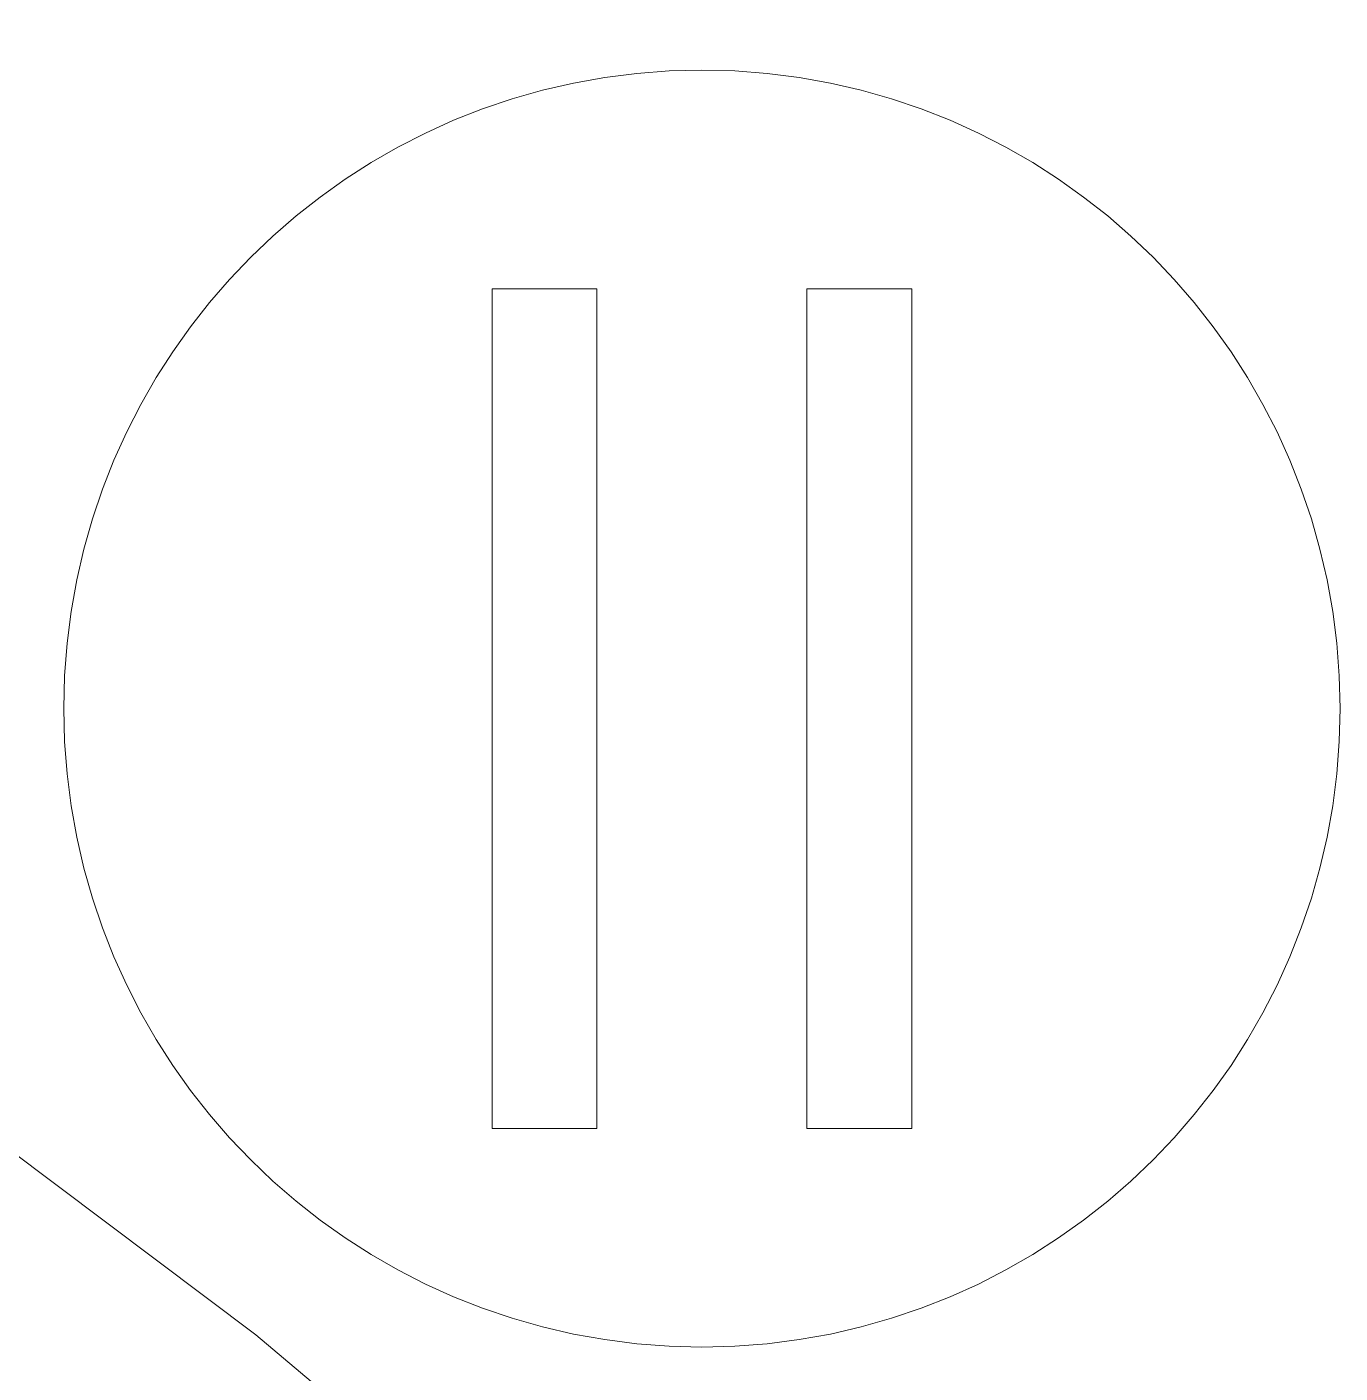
# Model space of a CAD drawing. Header units: centimetres. Extents: x -232 to 19, y -54 to 117.
# Drawn here: x -180.41 to -172.9, y -5.52 to 2.17 of the extents above; entities that cross this region are included whole.
import ezdxf

# ---------------------------------------------------------------- set-up
doc = ezdxf.new("R2010")
doc.units = ezdxf.units.CM
doc.header["$MEASUREMENT"] = 0
doc.layers.add('layer 1', color=7, linetype='Continuous')

msp = doc.modelspace()

# ---------------------------------------------------------------- linework, layer by layer
at = {"layer": 'layer 1', "color": 250, "lineweight": 9}
for points, knots in [([(-206.77449, -11.9048), (-206.77449, -11.9048), (-206.77449, -9.5048), (-206.77449, -9.5048), (-206.77449, -9.5048), (-206.77449, -9.5048), (-205.5745, -9.5048), (-205.5745, -9.5048), (-205.5745, -9.5048), (-205.5745, -9.5048), (-205.5745, -11.9048), (-205.5745, -11.9048), (-205.5745, -11.9048), (-205.5745, -11.9048), (-177.97455, -11.9048), (-177.97455, -11.9048), (-177.97455, -11.9048), (-177.97455, -11.9048), (-177.97455, -9.5048), (-177.97455, -9.5048), (-177.97455, -9.5048), (-177.97455, -9.5048), (-176.77455, -9.5048), (-176.77455, -9.5048), (-176.77455, -9.5048), (-176.77455, -9.5048), (-176.77455, -11.9048), (-176.77455, -11.9048), (-176.77455, -11.9048), (-176.77455, -11.9048), (-174.97455, -11.9048), (-174.97455, -11.9048), (-174.97455, -11.9048), (-174.97455, -11.9048), (-174.97455, -11.3048), (-174.97455, -11.3048), (-174.97455, -11.3048), (-174.97455, -11.3048), (-174.97936, -11.1173), (-174.97936, -11.1173), (-174.97936, -11.1173), (-174.97936, -11.1173), (-174.99369, -10.92979), (-174.99369, -10.92979), (-174.99369, -10.92979), (-174.99369, -10.92979), (-175.01738, -10.7423), (-175.01738, -10.7423), (-175.01738, -10.7423), (-175.01738, -10.7423), (-175.05028, -10.5548), (-175.05028, -10.5548), (-175.05028, -10.5548), (-175.05028, -10.5548), (-175.09226, -10.3673), (-175.09226, -10.3673), (-175.09226, -10.3673), (-175.09226, -10.3673), (-175.14313, -10.1798), (-175.14313, -10.1798), (-175.14313, -10.1798), (-175.14313, -10.1798), (-175.20278, -9.9923), (-175.20278, -9.9923), (-175.20278, -9.9923), (-175.20278, -9.9923), (-175.27104, -9.8048), (-175.27104, -9.8048), (-175.27104, -9.8048), (-175.27104, -9.8048), (-175.34775, -9.6173), (-175.34775, -9.6173), (-175.34775, -9.6173), (-175.34775, -9.6173), (-175.43277, -9.4298), (-175.43277, -9.4298), (-175.43277, -9.4298), (-175.43277, -9.4298), (-175.62714, -9.0548), (-175.62714, -9.0548), (-175.62714, -9.0548), (-175.62714, -9.0548), (-175.85292, -8.67981), (-175.85292, -8.67981), (-175.85292, -8.67981), (-175.85292, -8.67981), (-176.10892, -8.3048), (-176.10892, -8.3048), (-176.10892, -8.3048), (-176.10892, -8.3048), (-176.39392, -7.92981), (-176.39392, -7.92981), (-176.39392, -7.92981), (-176.39392, -7.92981), (-176.70673, -7.5548), (-176.70673, -7.5548), (-176.70673, -7.5548), (-176.70673, -7.5548), (-177.04611, -7.1798), (-177.04611, -7.1798), (-177.04611, -7.1798), (-177.04611, -7.1798), (-177.41088, -6.8048), (-177.41088, -6.8048), (-177.41088, -6.8048), (-177.41088, -6.8048), (-178.21171, -6.05481), (-178.21171, -6.05481), (-178.21171, -6.05481), (-178.21171, -6.05481), (-179.09954, -5.30481), (-179.09954, -5.30481), (-179.09954, -5.30481), (-179.09954, -5.30481), (-181.09759, -3.80481), (-181.09759, -3.80481), (-181.09759, -3.80481), (-181.09759, -3.80481), (-183.32766, -2.30482), (-183.32766, -2.30482), (-183.32766, -2.30482), (-183.32766, -2.30482), (-188.17453, 0.69518), (-188.17453, 0.69518), (-188.17453, 0.69518), (-188.17453, 0.69518), (-189.37452, 0.69518), (-189.37452, 0.69518), (-189.37452, 0.69518), (-189.37452, 0.69518), (-189.37452, 4.29518), (-189.37452, 4.29518), (-189.37452, 4.29518), (-189.37452, 4.29518), (-194.17453, 4.29518), (-194.17453, 4.29518), (-194.17453, 4.29518), (-194.17453, 4.29518), (-194.17453, 0.69518), (-194.17453, 0.69518), (-194.17453, 0.69518), (-194.17453, 0.69518), (-195.37451, 0.69518), (-195.37451, 0.69518), (-195.37451, 0.69518), (-195.37451, 0.69518), (-200.22138, -2.30482), (-200.22138, -2.30482), (-200.22138, -2.30482), (-200.22138, -2.30482), (-202.45145, -3.80481), (-202.45145, -3.80481), (-202.45145, -3.80481), (-202.45145, -3.80481), (-204.4495, -5.30481), (-204.4495, -5.30481), (-204.4495, -5.30481), (-204.4495, -5.30481), (-205.33734, -6.05481), (-205.33734, -6.05481), (-205.33734, -6.05481), (-205.33734, -6.05481), (-206.13817, -6.80481), (-206.13817, -6.80481), (-206.13817, -6.80481), (-206.13817, -6.80481), (-206.50293, -7.1798), (-206.50293, -7.1798), (-206.50293, -7.1798), (-206.50293, -7.1798), (-206.84231, -7.5548), (-206.84231, -7.5548), (-206.84231, -7.5548), (-206.84231, -7.5548), (-207.15511, -7.9298), (-207.15511, -7.9298), (-207.15511, -7.9298), (-207.15511, -7.9298), (-207.44012, -8.3048), (-207.44012, -8.3048), (-207.44012, -8.3048), (-207.44012, -8.3048), (-207.69612, -8.6798), (-207.69612, -8.6798), (-207.69612, -8.6798), (-207.69612, -8.6798), (-207.9219, -9.0548), (-207.9219, -9.0548), (-207.9219, -9.0548), (-207.9219, -9.0548), (-208.11627, -9.4298), (-208.11627, -9.4298), (-208.11627, -9.4298), (-208.11627, -9.4298), (-208.20129, -9.6173), (-208.20129, -9.6173), (-208.20129, -9.6173), (-208.20129, -9.6173), (-208.27801, -9.80479), (-208.27801, -9.80479), (-208.27801, -9.80479), (-208.27801, -9.80479), (-208.34626, -9.9923), (-208.34626, -9.9923), (-208.34626, -9.9923), (-208.34626, -9.9923), (-208.40591, -10.1798), (-208.40591, -10.1798), (-208.40591, -10.1798), (-208.40591, -10.1798), (-208.45679, -10.3673), (-208.45679, -10.3673), (-208.45679, -10.3673), (-208.45679, -10.3673), (-208.49876, -10.5548), (-208.49876, -10.5548), (-208.49876, -10.5548), (-208.49876, -10.5548), (-208.53166, -10.7423), (-208.53166, -10.7423), (-208.53166, -10.7423), (-208.53166, -10.7423), (-208.55535, -10.92979), (-208.55535, -10.92979), (-208.55535, -10.92979), (-208.55535, -10.92979), (-208.56968, -11.1173), (-208.56968, -11.1173), (-208.56968, -11.1173), (-208.56968, -11.1173), (-208.57449, -11.3048), (-208.57449, -11.3048), (-208.57449, -11.3048), (-208.57449, -11.3048), (-208.57449, -11.9048), (-208.57449, -11.9048), (-208.57449, -11.9048), (-208.57449, -11.9048), (-206.77449, -11.9048), (-206.77449, -11.9048)], [0, 0, 0, 0, 0.0163934, 0.0163934, 0.0163934, 0.0163934, 0.0327869, 0.0327869, 0.0327869, 0.0327869, 0.0491803, 0.0491803, 0.0491803, 0.0491803, 0.0655738, 0.0655738, 0.0655738, 0.0655738, 0.0819672, 0.0819672, 0.0819672, 0.0819672, 0.0983607, 0.0983607, 0.0983607, 0.0983607, 0.1147541, 0.1147541, 0.1147541, 0.1147541, 0.1311475, 0.1311475, 0.1311475, 0.1311475, 0.147541, 0.147541, 0.147541, 0.147541, 0.1639344, 0.1639344, 0.1639344, 0.1639344, 0.1803279, 0.1803279, 0.1803279, 0.1803279, 0.1967213, 0.1967213, 0.1967213, 0.1967213, 0.2131148, 0.2131148, 0.2131148, 0.2131148, 0.2295082, 0.2295082, 0.2295082, 0.2295082, 0.2459016, 0.2459016, 0.2459016, 0.2459016, 0.2622951, 0.2622951, 0.2622951, 0.2622951, 0.2786885, 0.2786885, 0.2786885, 0.2786885, 0.295082, 0.295082, 0.295082, 0.295082, 0.3114754, 0.3114754, 0.3114754, 0.3114754, 0.3278689, 0.3278689, 0.3278689, 0.3278689, 0.3442623, 0.3442623, 0.3442623, 0.3442623, 0.3606557, 0.3606557, 0.3606557, 0.3606557, 0.3770492, 0.3770492, 0.3770492, 0.3770492, 0.3934426, 0.3934426, 0.3934426, 0.3934426, 0.4098361, 0.4098361, 0.4098361, 0.4098361, 0.4262295, 0.4262295, 0.4262295, 0.4262295, 0.442623, 0.442623, 0.442623, 0.442623, 0.4590164, 0.4590164, 0.4590164, 0.4590164, 0.4754098, 0.4754098, 0.4754098, 0.4754098, 0.4918033, 0.4918033, 0.4918033, 0.4918033, 0.5081967, 0.5081967, 0.5081967, 0.5081967, 0.5245902, 0.5245902, 0.5245902, 0.5245902, 0.5409836, 0.5409836, 0.5409836, 0.5409836, 0.557377, 0.557377, 0.557377, 0.557377, 0.5737705, 0.5737705, 0.5737705, 0.5737705, 0.5901639, 0.5901639, 0.5901639, 0.5901639, 0.6065574, 0.6065574, 0.6065574, 0.6065574, 0.6229508, 0.6229508, 0.6229508, 0.6229508, 0.6393443, 0.6393443, 0.6393443, 0.6393443, 0.6557377, 0.6557377, 0.6557377, 0.6557377, 0.6721311, 0.6721311, 0.6721311, 0.6721311, 0.6885246, 0.6885246, 0.6885246, 0.6885246, 0.704918, 0.704918, 0.704918, 0.704918, 0.7213115, 0.7213115, 0.7213115, 0.7213115, 0.7377049, 0.7377049, 0.7377049, 0.7377049, 0.7540984, 0.7540984, 0.7540984, 0.7540984, 0.7704918, 0.7704918, 0.7704918, 0.7704918, 0.7868852, 0.7868852, 0.7868852, 0.7868852, 0.8032787, 0.8032787, 0.8032787, 0.8032787, 0.8196721, 0.8196721, 0.8196721, 0.8196721, 0.8360656, 0.8360656, 0.8360656, 0.8360656, 0.852459, 0.852459, 0.852459, 0.852459, 0.8688525, 0.8688525, 0.8688525, 0.8688525, 0.8852459, 0.8852459, 0.8852459, 0.8852459, 0.9016393, 0.9016393, 0.9016393, 0.9016393, 0.9180328, 0.9180328, 0.9180328, 0.9180328, 0.9344262, 0.9344262, 0.9344262, 0.9344262, 0.9508197, 0.9508197, 0.9508197, 0.9508197, 0.9672131, 0.9672131, 0.9672131, 0.9672131, 1, 1, 1, 1]), ([(-172.89906, -1.72521), (-172.89906, -1.72521), (-172.90382, -1.53756), (-172.90382, -1.53756), (-172.90382, -1.53756), (-172.90382, -1.53756), (-172.91792, -1.35235), (-172.91792, -1.35235), (-172.91792, -1.35235), (-172.91792, -1.35235), (-172.94116, -1.16983), (-172.94116, -1.16983), (-172.94116, -1.16983), (-172.94116, -1.16983), (-172.97328, -0.9902), (-172.97328, -0.9902), (-172.97328, -0.9902), (-172.97328, -0.9902), (-173.01408, -0.81371), (-173.01408, -0.81371), (-173.01408, -0.81371), (-173.01408, -0.81371), (-173.0633, -0.64059), (-173.0633, -0.64059), (-173.0633, -0.64059), (-173.0633, -0.64059), (-173.12073, -0.47106), (-173.12073, -0.47106), (-173.12073, -0.47106), (-173.12073, -0.47106), (-173.18612, -0.30537), (-173.18612, -0.30537), (-173.18612, -0.30537), (-173.18612, -0.30537), (-173.25927, -0.14373), (-173.25927, -0.14373), (-173.25927, -0.14373), (-173.25927, -0.14373), (-173.33992, 0.01363), (-173.33992, 0.01363), (-173.33992, 0.01363), (-173.33992, 0.01363), (-173.42786, 0.16646), (-173.42786, 0.16646), (-173.42786, 0.16646), (-173.42786, 0.16646), (-173.52284, 0.31454), (-173.52284, 0.31454), (-173.52284, 0.31454), (-173.52284, 0.31454), (-173.62465, 0.45766), (-173.62465, 0.45766), (-173.62465, 0.45766), (-173.62465, 0.45766), (-173.73305, 0.59555), (-173.73305, 0.59555), (-173.73305, 0.59555), (-173.73305, 0.59555), (-173.84781, 0.72801), (-173.84781, 0.72801), (-173.84781, 0.72801), (-173.84781, 0.72801), (-173.9687, 0.8548), (-173.9687, 0.8548), (-173.9687, 0.8548), (-173.9687, 0.8548), (-174.09549, 0.97569), (-174.09549, 0.97569), (-174.09549, 0.97569), (-174.09549, 0.97569), (-174.22795, 1.09045), (-174.22795, 1.09045), (-174.22795, 1.09045), (-174.22795, 1.09045), (-174.36585, 1.19885), (-174.36585, 1.19885), (-174.36585, 1.19885), (-174.36585, 1.19885), (-174.50896, 1.30066), (-174.50896, 1.30066), (-174.50896, 1.30066), (-174.50896, 1.30066), (-174.65705, 1.39565), (-174.65705, 1.39565), (-174.65705, 1.39565), (-174.65705, 1.39565), (-174.80988, 1.48358), (-174.80988, 1.48358), (-174.80988, 1.48358), (-174.80988, 1.48358), (-174.96723, 1.56423), (-174.96723, 1.56423), (-174.96723, 1.56423), (-174.96723, 1.56423), (-175.12887, 1.63738), (-175.12887, 1.63738), (-175.12887, 1.63738), (-175.12887, 1.63738), (-175.29457, 1.70277), (-175.29457, 1.70277), (-175.29457, 1.70277), (-175.29457, 1.70277), (-175.4641, 1.7602), (-175.4641, 1.7602), (-175.4641, 1.7602), (-175.4641, 1.7602), (-175.63722, 1.80942), (-175.63722, 1.80942), (-175.63722, 1.80942), (-175.63722, 1.80942), (-175.81371, 1.85021), (-175.81371, 1.85021), (-175.81371, 1.85021), (-175.81371, 1.85021), (-175.99333, 1.88234), (-175.99333, 1.88234), (-175.99333, 1.88234), (-175.99333, 1.88234), (-176.17586, 1.90557), (-176.17586, 1.90557), (-176.17586, 1.90557), (-176.17586, 1.90557), (-176.36106, 1.91968), (-176.36106, 1.91968), (-176.36106, 1.91968), (-176.36106, 1.91968), (-176.54872, 1.92444), (-176.54872, 1.92444), (-176.54872, 1.92444), (-176.54872, 1.92444), (-176.73637, 1.91968), (-176.73637, 1.91968), (-176.73637, 1.91968), (-176.73637, 1.91968), (-176.92158, 1.90557), (-176.92158, 1.90557), (-176.92158, 1.90557), (-176.92158, 1.90557), (-177.1041, 1.88234), (-177.1041, 1.88234), (-177.1041, 1.88234), (-177.1041, 1.88234), (-177.28373, 1.85021), (-177.28373, 1.85021), (-177.28373, 1.85021), (-177.28373, 1.85021), (-177.46021, 1.80942), (-177.46021, 1.80942), (-177.46021, 1.80942), (-177.46021, 1.80942), (-177.63334, 1.7602), (-177.63334, 1.7602), (-177.63334, 1.7602), (-177.63334, 1.7602), (-177.80286, 1.70277), (-177.80286, 1.70277), (-177.80286, 1.70277), (-177.80286, 1.70277), (-177.96856, 1.63737), (-177.96856, 1.63737), (-177.96856, 1.63737), (-177.96856, 1.63737), (-178.13019, 1.56423), (-178.13019, 1.56423), (-178.13019, 1.56423), (-178.13019, 1.56423), (-178.28755, 1.48358), (-178.28755, 1.48358), (-178.28755, 1.48358), (-178.28755, 1.48358), (-178.44038, 1.39564), (-178.44038, 1.39564), (-178.44038, 1.39564), (-178.44038, 1.39564), (-178.58848, 1.30066), (-178.58848, 1.30066), (-178.58848, 1.30066), (-178.58848, 1.30066), (-178.73158, 1.19885), (-178.73158, 1.19885), (-178.73158, 1.19885), (-178.73158, 1.19885), (-178.86948, 1.09045), (-178.86948, 1.09045), (-178.86948, 1.09045), (-178.86948, 1.09045), (-179.00194, 0.97569), (-179.00194, 0.97569), (-179.00194, 0.97569), (-179.00194, 0.97569), (-179.12873, 0.8548), (-179.12873, 0.8548), (-179.12873, 0.8548), (-179.12873, 0.8548), (-179.24962, 0.72801), (-179.24962, 0.72801), (-179.24962, 0.72801), (-179.24962, 0.72801), (-179.36438, 0.59555), (-179.36438, 0.59555), (-179.36438, 0.59555), (-179.36438, 0.59555), (-179.47278, 0.45765), (-179.47278, 0.45765), (-179.47278, 0.45765), (-179.47278, 0.45765), (-179.57458, 0.31454), (-179.57458, 0.31454), (-179.57458, 0.31454), (-179.57458, 0.31454), (-179.66957, 0.16646), (-179.66957, 0.16646), (-179.66957, 0.16646), (-179.66957, 0.16646), (-179.75751, 0.01363), (-179.75751, 0.01363), (-179.75751, 0.01363), (-179.75751, 0.01363), (-179.83817, -0.14373), (-179.83817, -0.14373), (-179.83817, -0.14373), (-179.83817, -0.14373), (-179.91131, -0.30537), (-179.91131, -0.30537), (-179.91131, -0.30537), (-179.91131, -0.30537), (-179.97671, -0.47106), (-179.97671, -0.47106), (-179.97671, -0.47106), (-179.97671, -0.47106), (-180.03413, -0.64059), (-180.03413, -0.64059), (-180.03413, -0.64059), (-180.03413, -0.64059), (-180.08336, -0.81371), (-180.08336, -0.81371), (-180.08336, -0.81371), (-180.08336, -0.81371), (-180.12414, -0.9902), (-180.12414, -0.9902), (-180.12414, -0.9902), (-180.12414, -0.9902), (-180.15627, -1.16982), (-180.15627, -1.16982), (-180.15627, -1.16982), (-180.15627, -1.16982), (-180.1795, -1.35235), (-180.1795, -1.35235), (-180.1795, -1.35235), (-180.1795, -1.35235), (-180.19362, -1.53756), (-180.19362, -1.53756), (-180.19362, -1.53756), (-180.19362, -1.53756), (-180.19837, -1.72521), (-180.19837, -1.72521), (-180.19837, -1.72521), (-180.19837, -1.72521), (-180.19362, -1.91286), (-180.19362, -1.91286), (-180.19362, -1.91286), (-180.19362, -1.91286), (-180.17951, -2.09807), (-180.17951, -2.09807), (-180.17951, -2.09807), (-180.17951, -2.09807), (-180.15627, -2.2806), (-180.15627, -2.2806), (-180.15627, -2.2806), (-180.15627, -2.2806), (-180.12414, -2.46022), (-180.12414, -2.46022), (-180.12414, -2.46022), (-180.12414, -2.46022), (-180.08336, -2.63671), (-180.08336, -2.63671), (-180.08336, -2.63671), (-180.08336, -2.63671), (-180.03413, -2.80983), (-180.03413, -2.80983), (-180.03413, -2.80983), (-180.03413, -2.80983), (-179.97671, -2.97936), (-179.97671, -2.97936), (-179.97671, -2.97936), (-179.97671, -2.97936), (-179.91131, -3.14505), (-179.91131, -3.14505), (-179.91131, -3.14505), (-179.91131, -3.14505), (-179.83816, -3.30669), (-179.83816, -3.30669), (-179.83816, -3.30669), (-179.83816, -3.30669), (-179.75751, -3.46405), (-179.75751, -3.46405), (-179.75751, -3.46405), (-179.75751, -3.46405), (-179.66957, -3.61688), (-179.66957, -3.61688), (-179.66957, -3.61688), (-179.66957, -3.61688), (-179.57459, -3.76496), (-179.57459, -3.76496), (-179.57459, -3.76496), (-179.57459, -3.76496), (-179.47278, -3.90807), (-179.47278, -3.90807), (-179.47278, -3.90807), (-179.47278, -3.90807), (-179.36438, -4.04597), (-179.36438, -4.04597), (-179.36438, -4.04597), (-179.36438, -4.04597), (-179.24962, -4.17843), (-179.24962, -4.17843), (-179.24962, -4.17843), (-179.24962, -4.17843), (-179.12873, -4.30522), (-179.12873, -4.30522), (-179.12873, -4.30522), (-179.12873, -4.30522), (-179.00194, -4.42611), (-179.00194, -4.42611), (-179.00194, -4.42611), (-179.00194, -4.42611), (-178.86948, -4.54087), (-178.86948, -4.54087), (-178.86948, -4.54087), (-178.86948, -4.54087), (-178.73158, -4.64927), (-178.73158, -4.64927), (-178.73158, -4.64927), (-178.73158, -4.64927), (-178.58848, -4.75107), (-178.58848, -4.75107), (-178.58848, -4.75107), (-178.58848, -4.75107), (-178.44038, -4.84606), (-178.44038, -4.84606), (-178.44038, -4.84606), (-178.44038, -4.84606), (-178.28755, -4.934), (-178.28755, -4.934), (-178.28755, -4.934), (-178.28755, -4.934), (-178.1302, -5.01465), (-178.1302, -5.01465), (-178.1302, -5.01465), (-178.1302, -5.01465), (-177.96856, -5.0878), (-177.96856, -5.0878), (-177.96856, -5.0878), (-177.96856, -5.0878), (-177.80286, -5.15319), (-177.80286, -5.15319), (-177.80286, -5.15319), (-177.80286, -5.15319), (-177.63334, -5.21062), (-177.63334, -5.21062), (-177.63334, -5.21062), (-177.63334, -5.21062), (-177.46022, -5.25984), (-177.46022, -5.25984), (-177.46022, -5.25984), (-177.46022, -5.25984), (-177.28373, -5.30064), (-177.28373, -5.30064), (-177.28373, -5.30064), (-177.28373, -5.30064), (-177.1041, -5.33276), (-177.1041, -5.33276), (-177.1041, -5.33276), (-177.1041, -5.33276), (-176.92157, -5.35599), (-176.92157, -5.35599), (-176.92157, -5.35599), (-176.92157, -5.35599), (-176.73637, -5.3701), (-176.73637, -5.3701), (-176.73637, -5.3701), (-176.73637, -5.3701), (-176.54872, -5.37486), (-176.54872, -5.37486), (-176.54872, -5.37486), (-176.54872, -5.37486), (-176.36107, -5.3701), (-176.36107, -5.3701), (-176.36107, -5.3701), (-176.36107, -5.3701), (-176.17586, -5.35599), (-176.17586, -5.35599), (-176.17586, -5.35599), (-176.17586, -5.35599), (-175.99333, -5.33276), (-175.99333, -5.33276), (-175.99333, -5.33276), (-175.99333, -5.33276), (-175.81371, -5.30063), (-175.81371, -5.30063), (-175.81371, -5.30063), (-175.81371, -5.30063), (-175.63722, -5.25984), (-175.63722, -5.25984), (-175.63722, -5.25984), (-175.63722, -5.25984), (-175.4641, -5.21062), (-175.4641, -5.21062), (-175.4641, -5.21062), (-175.4641, -5.21062), (-175.29457, -5.15319), (-175.29457, -5.15319), (-175.29457, -5.15319), (-175.29457, -5.15319), (-175.12887, -5.08779), (-175.12887, -5.08779), (-175.12887, -5.08779), (-175.12887, -5.08779), (-174.96723, -5.01465), (-174.96723, -5.01465), (-174.96723, -5.01465), (-174.96723, -5.01465), (-174.80988, -4.934), (-174.80988, -4.934), (-174.80988, -4.934), (-174.80988, -4.934), (-174.65704, -4.84607), (-174.65704, -4.84607), (-174.65704, -4.84607), (-174.65704, -4.84607), (-174.50896, -4.75107), (-174.50896, -4.75107), (-174.50896, -4.75107), (-174.50896, -4.75107), (-174.36585, -4.64927), (-174.36585, -4.64927), (-174.36585, -4.64927), (-174.36585, -4.64927), (-174.22795, -4.54087), (-174.22795, -4.54087), (-174.22795, -4.54087), (-174.22795, -4.54087), (-174.09549, -4.42611), (-174.09549, -4.42611), (-174.09549, -4.42611), (-174.09549, -4.42611), (-173.9687, -4.30522), (-173.9687, -4.30522), (-173.9687, -4.30522), (-173.9687, -4.30522), (-173.84781, -4.17843), (-173.84781, -4.17843), (-173.84781, -4.17843), (-173.84781, -4.17843), (-173.73305, -4.04597), (-173.73305, -4.04597), (-173.73305, -4.04597), (-173.73305, -4.04597), (-173.62465, -3.90807), (-173.62465, -3.90807), (-173.62465, -3.90807), (-173.62465, -3.90807), (-173.52284, -3.76496), (-173.52284, -3.76496), (-173.52284, -3.76496), (-173.52284, -3.76496), (-173.42786, -3.61688), (-173.42786, -3.61688), (-173.42786, -3.61688), (-173.42786, -3.61688), (-173.33992, -3.46404), (-173.33992, -3.46404), (-173.33992, -3.46404), (-173.33992, -3.46404), (-173.25927, -3.30669), (-173.25927, -3.30669), (-173.25927, -3.30669), (-173.25927, -3.30669), (-173.18613, -3.14505), (-173.18613, -3.14505), (-173.18613, -3.14505), (-173.18613, -3.14505), (-173.12072, -2.97935), (-173.12072, -2.97935), (-173.12072, -2.97935), (-173.12072, -2.97935), (-173.0633, -2.80983), (-173.0633, -2.80983), (-173.0633, -2.80983), (-173.0633, -2.80983), (-173.01407, -2.63671), (-173.01407, -2.63671), (-173.01407, -2.63671), (-173.01407, -2.63671), (-172.97328, -2.46022), (-172.97328, -2.46022), (-172.97328, -2.46022), (-172.97328, -2.46022), (-172.94116, -2.2806), (-172.94116, -2.2806), (-172.94116, -2.2806), (-172.94116, -2.2806), (-172.91792, -2.09807), (-172.91792, -2.09807), (-172.91792, -2.09807), (-172.91792, -2.09807), (-172.90382, -1.91286), (-172.90382, -1.91286), (-172.90382, -1.91286), (-172.90382, -1.91286), (-172.89906, -1.72521), (-172.89906, -1.72521)], [0, 0, 0, 0, 0.0077519, 0.0077519, 0.0077519, 0.0077519, 0.0155039, 0.0155039, 0.0155039, 0.0155039, 0.0232558, 0.0232558, 0.0232558, 0.0232558, 0.0310078, 0.0310078, 0.0310078, 0.0310078, 0.0387597, 0.0387597, 0.0387597, 0.0387597, 0.0465116, 0.0465116, 0.0465116, 0.0465116, 0.0542636, 0.0542636, 0.0542636, 0.0542636, 0.0620155, 0.0620155, 0.0620155, 0.0620155, 0.0697674, 0.0697674, 0.0697674, 0.0697674, 0.0775194, 0.0775194, 0.0775194, 0.0775194, 0.0852713, 0.0852713, 0.0852713, 0.0852713, 0.0930233, 0.0930233, 0.0930233, 0.0930233, 0.1007752, 0.1007752, 0.1007752, 0.1007752, 0.1085271, 0.1085271, 0.1085271, 0.1085271, 0.1162791, 0.1162791, 0.1162791, 0.1162791, 0.124031, 0.124031, 0.124031, 0.124031, 0.1317829, 0.1317829, 0.1317829, 0.1317829, 0.1395349, 0.1395349, 0.1395349, 0.1395349, 0.1472868, 0.1472868, 0.1472868, 0.1472868, 0.1550388, 0.1550388, 0.1550388, 0.1550388, 0.1627907, 0.1627907, 0.1627907, 0.1627907, 0.1705426, 0.1705426, 0.1705426, 0.1705426, 0.1782946, 0.1782946, 0.1782946, 0.1782946, 0.1860465, 0.1860465, 0.1860465, 0.1860465, 0.1937984, 0.1937984, 0.1937984, 0.1937984, 0.2015504, 0.2015504, 0.2015504, 0.2015504, 0.2093023, 0.2093023, 0.2093023, 0.2093023, 0.2170543, 0.2170543, 0.2170543, 0.2170543, 0.2248062, 0.2248062, 0.2248062, 0.2248062, 0.2325581, 0.2325581, 0.2325581, 0.2325581, 0.2403101, 0.2403101, 0.2403101, 0.2403101, 0.248062, 0.248062, 0.248062, 0.248062, 0.255814, 0.255814, 0.255814, 0.255814, 0.2635659, 0.2635659, 0.2635659, 0.2635659, 0.2713178, 0.2713178, 0.2713178, 0.2713178, 0.2790698, 0.2790698, 0.2790698, 0.2790698, 0.2868217, 0.2868217, 0.2868217, 0.2868217, 0.2945736, 0.2945736, 0.2945736, 0.2945736, 0.3023256, 0.3023256, 0.3023256, 0.3023256, 0.3100775, 0.3100775, 0.3100775, 0.3100775, 0.3178295, 0.3178295, 0.3178295, 0.3178295, 0.3255814, 0.3255814, 0.3255814, 0.3255814, 0.3333333, 0.3333333, 0.3333333, 0.3333333, 0.3410853, 0.3410853, 0.3410853, 0.3410853, 0.3488372, 0.3488372, 0.3488372, 0.3488372, 0.3565891, 0.3565891, 0.3565891, 0.3565891, 0.3643411, 0.3643411, 0.3643411, 0.3643411, 0.372093, 0.372093, 0.372093, 0.372093, 0.379845, 0.379845, 0.379845, 0.379845, 0.3875969, 0.3875969, 0.3875969, 0.3875969, 0.3953488, 0.3953488, 0.3953488, 0.3953488, 0.4031008, 0.4031008, 0.4031008, 0.4031008, 0.4108527, 0.4108527, 0.4108527, 0.4108527, 0.4186047, 0.4186047, 0.4186047, 0.4186047, 0.4263566, 0.4263566, 0.4263566, 0.4263566, 0.4341085, 0.4341085, 0.4341085, 0.4341085, 0.4418605, 0.4418605, 0.4418605, 0.4418605, 0.4496124, 0.4496124, 0.4496124, 0.4496124, 0.4573643, 0.4573643, 0.4573643, 0.4573643, 0.4651163, 0.4651163, 0.4651163, 0.4651163, 0.4728682, 0.4728682, 0.4728682, 0.4728682, 0.4806202, 0.4806202, 0.4806202, 0.4806202, 0.4883721, 0.4883721, 0.4883721, 0.4883721, 0.496124, 0.496124, 0.496124, 0.496124, 0.503876, 0.503876, 0.503876, 0.503876, 0.5116279, 0.5116279, 0.5116279, 0.5116279, 0.5193798, 0.5193798, 0.5193798, 0.5193798, 0.5271318, 0.5271318, 0.5271318, 0.5271318, 0.5348837, 0.5348837, 0.5348837, 0.5348837, 0.5426357, 0.5426357, 0.5426357, 0.5426357, 0.5503876, 0.5503876, 0.5503876, 0.5503876, 0.5581395, 0.5581395, 0.5581395, 0.5581395, 0.5658915, 0.5658915, 0.5658915, 0.5658915, 0.5736434, 0.5736434, 0.5736434, 0.5736434, 0.5813953, 0.5813953, 0.5813953, 0.5813953, 0.5891473, 0.5891473, 0.5891473, 0.5891473, 0.5968992, 0.5968992, 0.5968992, 0.5968992, 0.6046512, 0.6046512, 0.6046512, 0.6046512, 0.6124031, 0.6124031, 0.6124031, 0.6124031, 0.620155, 0.620155, 0.620155, 0.620155, 0.627907, 0.627907, 0.627907, 0.627907, 0.6356589, 0.6356589, 0.6356589, 0.6356589, 0.6434109, 0.6434109, 0.6434109, 0.6434109, 0.6511628, 0.6511628, 0.6511628, 0.6511628, 0.6589147, 0.6589147, 0.6589147, 0.6589147, 0.6666667, 0.6666667, 0.6666667, 0.6666667, 0.6744186, 0.6744186, 0.6744186, 0.6744186, 0.6821705, 0.6821705, 0.6821705, 0.6821705, 0.6899225, 0.6899225, 0.6899225, 0.6899225, 0.6976744, 0.6976744, 0.6976744, 0.6976744, 0.7054264, 0.7054264, 0.7054264, 0.7054264, 0.7131783, 0.7131783, 0.7131783, 0.7131783, 0.7209302, 0.7209302, 0.7209302, 0.7209302, 0.7286822, 0.7286822, 0.7286822, 0.7286822, 0.7364341, 0.7364341, 0.7364341, 0.7364341, 0.744186, 0.744186, 0.744186, 0.744186, 0.751938, 0.751938, 0.751938, 0.751938, 0.7596899, 0.7596899, 0.7596899, 0.7596899, 0.7674419, 0.7674419, 0.7674419, 0.7674419, 0.7751938, 0.7751938, 0.7751938, 0.7751938, 0.7829457, 0.7829457, 0.7829457, 0.7829457, 0.7906977, 0.7906977, 0.7906977, 0.7906977, 0.7984496, 0.7984496, 0.7984496, 0.7984496, 0.8062016, 0.8062016, 0.8062016, 0.8062016, 0.8139535, 0.8139535, 0.8139535, 0.8139535, 0.8217054, 0.8217054, 0.8217054, 0.8217054, 0.8294574, 0.8294574, 0.8294574, 0.8294574, 0.8372093, 0.8372093, 0.8372093, 0.8372093, 0.8449612, 0.8449612, 0.8449612, 0.8449612, 0.8527132, 0.8527132, 0.8527132, 0.8527132, 0.8604651, 0.8604651, 0.8604651, 0.8604651, 0.8682171, 0.8682171, 0.8682171, 0.8682171, 0.875969, 0.875969, 0.875969, 0.875969, 0.8837209, 0.8837209, 0.8837209, 0.8837209, 0.8914729, 0.8914729, 0.8914729, 0.8914729, 0.8992248, 0.8992248, 0.8992248, 0.8992248, 0.9069767, 0.9069767, 0.9069767, 0.9069767, 0.9147287, 0.9147287, 0.9147287, 0.9147287, 0.9224806, 0.9224806, 0.9224806, 0.9224806, 0.9302326, 0.9302326, 0.9302326, 0.9302326, 0.9379845, 0.9379845, 0.9379845, 0.9379845, 0.9457364, 0.9457364, 0.9457364, 0.9457364, 0.9534884, 0.9534884, 0.9534884, 0.9534884, 0.9612403, 0.9612403, 0.9612403, 0.9612403, 0.9689922, 0.9689922, 0.9689922, 0.9689922, 0.9767442, 0.9767442, 0.9767442, 0.9767442, 0.9844961, 0.9844961, 0.9844961, 0.9844961, 1, 1, 1, 1]), ([(-177.14871, 0.6748), (-177.14871, 0.6748), (-177.74872, 0.6748), (-177.74872, 0.6748), (-177.74872, 0.6748), (-177.74872, 0.6748), (-177.74872, -4.1252), (-177.74872, -4.1252), (-177.74872, -4.1252), (-177.74872, -4.1252), (-177.14871, -4.1252), (-177.14871, -4.1252), (-177.14871, -4.1252), (-177.14871, -4.1252), (-177.14871, 0.6748), (-177.14871, 0.6748)], [0, 0, 0, 0, 0.2, 0.2, 0.2, 0.2, 0.4, 0.4, 0.4, 0.4, 0.6, 0.6, 0.6, 0.6, 1, 1, 1, 1]), ([(-175.34872, 0.6748), (-175.34872, 0.6748), (-175.94872, 0.6748), (-175.94872, 0.6748), (-175.94872, 0.6748), (-175.94872, 0.6748), (-175.94872, -4.1252), (-175.94872, -4.1252), (-175.94872, -4.1252), (-175.94872, -4.1252), (-175.34872, -4.1252), (-175.34872, -4.1252), (-175.34872, -4.1252), (-175.34872, -4.1252), (-175.34872, 0.6748), (-175.34872, 0.6748)], [0, 0, 0, 0, 0.2, 0.2, 0.2, 0.2, 0.4, 0.4, 0.4, 0.4, 0.6, 0.6, 0.6, 0.6, 1, 1, 1, 1])]:
    msp.add_open_spline(points, degree=3, knots=knots, dxfattribs=at)

doc.saveas('drawing.dxf')
